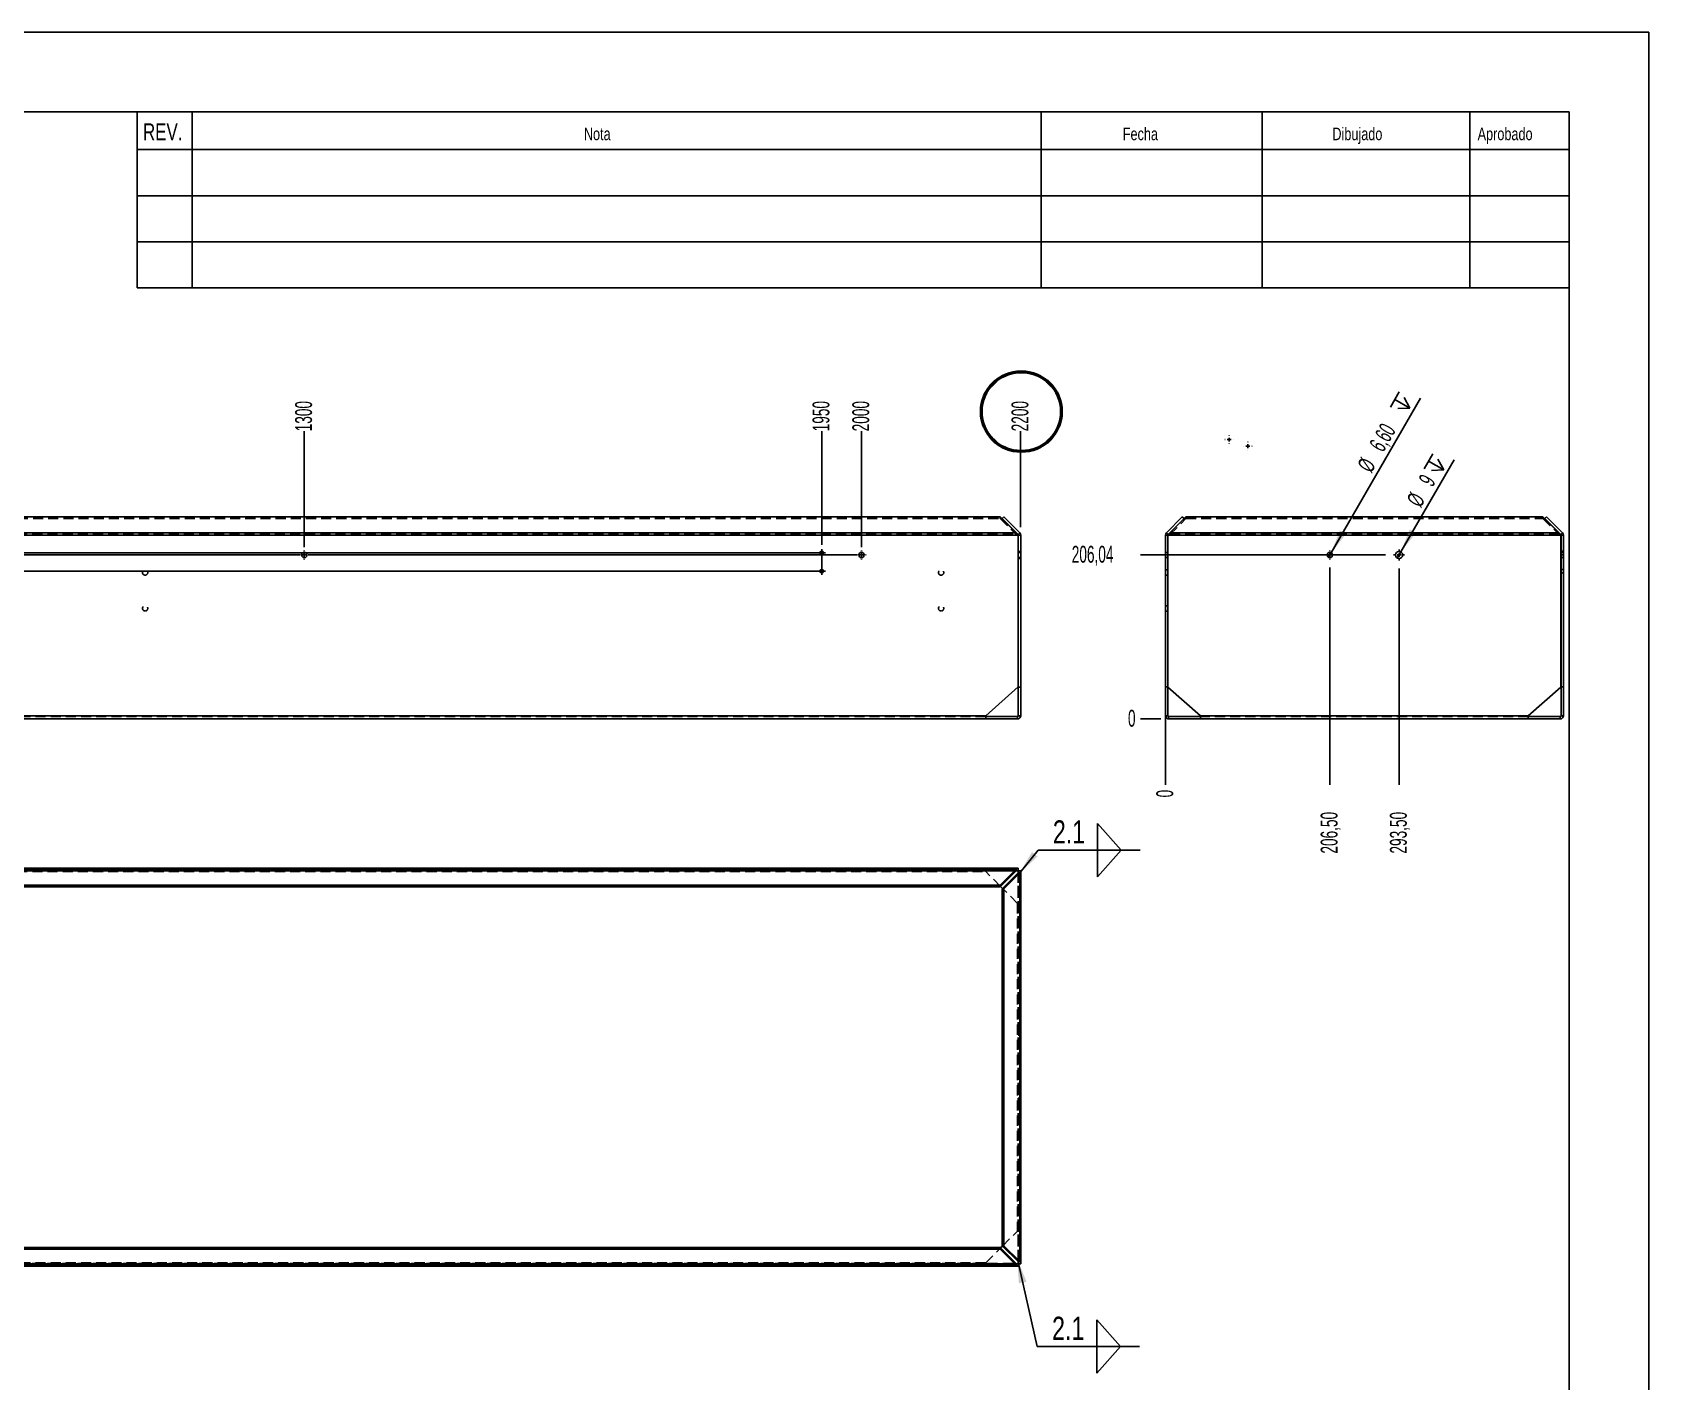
# Model space of a CAD drawing. Extents: x -1067 to 2158, y 0 to 3327.
# Drawn here: x 216.9 to 420, y 127.4 to 297 of the extents above; entities that cross this region are included whole.
import ezdxf

# ---------------------------------------------------------------- set-up
doc = ezdxf.new("R2010")
doc.units = 0
doc.linetypes.add('SLD-CONTINUA', pattern=[0])
doc.linetypes.add('SLD-DISCONTINUA', pattern=[1.905, 1.27, -0.635])
doc.layers.get('0').update_dxf_attribs({"linetype": 'CONTINUOUS'})
doc.layers.add('COTAS', color=7, linetype='SLD-CONTINUA')
doc.layers.add('FORMATO', color=7, linetype='SLD-CONTINUA')
doc.styles.add('SLDTEXTSTYLE0', font='TXT', dxfattribs={"width": 0.605})
doc.styles.add('SLDTEXTSTYLE1', font='TXT', dxfattribs={"width": 0.75})
doc.dimstyles.new('SLDDIMSTYLE0', dxfattribs={"dimtxt": 2.054655, "dimasz": 3, "dimexe": 0, "dimexo": 0.0625, "dimgap": 0.513664, "dimtad": 0, "dimtih": 1, "dimtoh": 1, "dimdec": 0, "dimlfac": 10, "dimrnd": 1e-09, "dimdsep": 46, "dimtxsty": 'SLDTEXTSTYLE0', "dimblk1": 'NONE', "dimblk2": 'NONE', "dimsah": 1, "dimcen": 0.09, "dimadec": 0, "dimazin": 0, "dimtfac": 1, "dimtdec": 0, "dimtofl": 0, "dimtmove": 0, "dimatfit": 3, "dimldrblk": 'NONE', "dimfxl": 1, "dimtolj": 1, "dimtzin": 12, "dimarcsym": 0})
doc.dimstyles.new('SLDDIMSTYLE1', dxfattribs={"dimtxt": 2.054655, "dimasz": 3, "dimexe": 0, "dimexo": 0.0625, "dimgap": 0.513664, "dimtad": 0, "dimtih": 1, "dimtoh": 1, "dimlfac": 10, "dimrnd": 1e-09, "dimzin": 12, "dimdsep": 46, "dimtxsty": 'SLDTEXTSTYLE0', "dimblk1": 'NONE', "dimblk2": 'NONE', "dimsah": 1, "dimcen": 0.09, "dimadec": 0, "dimazin": 0, "dimtfac": 1, "dimtofl": 0, "dimtmove": 0, "dimatfit": 3, "dimldrblk": 'NONE', "dimfxl": 1, "dimtolj": 1, "dimtzin": 12, "dimarcsym": 0})
doc.dimstyles.new('SLDDIMSTYLE5', dxfattribs={"dimtxt": 0.18, "dimasz": 3, "dimexe": 0, "dimexo": 0.0625, "dimgap": 0, "dimtad": 0, "dimtih": 1, "dimtoh": 1, "dimdec": 0, "dimrnd": 1e-09, "dimzin": 0, "dimdsep": 46, "dimtxsty": 'Standard', "dimsah": 1, "dimcen": 0.09, "dimadec": 0, "dimazin": 0, "dimtfac": 3, "dimtdec": 0, "dimtofl": 0, "dimtmove": 0, "dimatfit": 3, "dimfxl": 1, "dimtolj": 1, "dimtzin": 0, "dimarcsym": 0})
doc.dimstyles.new('SLDDIMSTYLE6', dxfattribs={"dimtxt": 2.054655, "dimasz": 3, "dimexe": 0, "dimexo": 0.0625, "dimgap": 0.513664, "dimtad": 1, "dimlfac": 10, "dimrnd": 1e-09, "dimzin": 12, "dimdsep": 46, "dimtxsty": 'SLDTEXTSTYLE0', "dimblk1": 'NONE', "dimsah": 1, "dimcen": 0, "dimadec": 0, "dimazin": 0, "dimtfac": 1, "dimtmove": 0, "dimatfit": 3, "dimldrblk": 'NONE', "dimfxl": 1, "dimtolj": 1, "dimtzin": 12, "dimarcsym": 0})

# ---------------------------------------------------------------- blocks, each defined once
blk = doc.blocks.new('_D_4')
at = {"layer": 'COTAS', "color": 52, "transparency": 16777216}
blk.add_line((251.1, 232.31), (251.1, 246.85), dxfattribs=at)
at = {"layer": 'COTAS', "color": 52, "transparency": 16777216, "insert": (249.95, 246.85), "char_height": 2.117, "attachment_point": 1, "rotation": 90, "style": 'SLDTEXTSTYLE0'}
blk.add_mtext('1300', dxfattribs=at)
blk = doc.blocks.new('_NONE')
blk = doc.blocks.new('_D_5')
at = {"layer": 'COTAS', "color": 52, "transparency": 16777216}
blk.add_line((316.1, 232.57), (316.1, 246.85), dxfattribs=at)
at = {"layer": 'COTAS', "color": 52, "transparency": 16777216, "insert": (314.95, 246.85), "char_height": 2.117, "attachment_point": 1, "rotation": 90, "style": 'SLDTEXTSTYLE0'}
blk.add_mtext('1950', dxfattribs=at)
blk = doc.blocks.new('_D_6')
at = {"layer": 'COTAS', "color": 52, "transparency": 16777216}
blk.add_line((321.1, 232.31), (321.1, 246.85), dxfattribs=at)
at = {"layer": 'COTAS', "color": 52, "transparency": 16777216, "insert": (319.95, 246.85), "char_height": 2.117, "attachment_point": 1, "rotation": 90, "style": 'SLDTEXTSTYLE0'}
blk.add_mtext('2000', dxfattribs=at)
blk = doc.blocks.new('_D_7')
at = {"layer": 'COTAS', "color": 52, "transparency": 16777216}
blk.add_line((341.1, 234.81), (341.1, 246.85), dxfattribs=at)
at = {"layer": 'COTAS', "color": 52, "transparency": 16777216, "insert": (339.95, 246.85), "char_height": 2.117, "attachment_point": 1, "rotation": 90, "style": 'SLDTEXTSTYLE0'}
blk.add_mtext('2200', dxfattribs=at)
blk = doc.blocks.new('SW_CENTERMARKSYMBOL_1')
at = {"layer": 'COTAS', "color": 0}
for p, q in [((-0.5, 0), (-0.58, 0)), ((0, 0), (-0.25, 0)), ((0, 0.5), (0, 0.58)), ((0, 0), (0, 0.25)), ((0, 0), (0, -0.25)), ((0, 0), (0.25, 0)), ((0.5, 0), (0.58, 0)), ((0, -0.5), (0, -0.58))]:
    blk.add_line(p, q, dxfattribs=at)
blk = doc.blocks.new('SW_CENTERMARKSYMBOL_2')
at = {"layer": 'COTAS', "color": 0}
for p, q in [((-0.25, 0), (-0.475, 0)), ((0, 0), (-0.25, 0)), ((0, 0.25), (0, 0.475)), ((0, 0), (0, 0.25)), ((0, 0), (0, -0.25)), ((0, 0), (0.25, 0)), ((0.25, 0), (0.475, 0)), ((0, -0.25), (0, -0.475))]:
    blk.add_line(p, q, dxfattribs=at)
blk = doc.blocks.new('SW_CENTERMARKSYMBOL_3')
at = {"layer": 'COTAS', "color": 0}
for p, q in [((-0.25, 0), (-0.475, 0)), ((0, 0), (-0.25, 0)), ((0, 0.25), (0, 0.475)), ((0, 0), (0, 0.25)), ((0, 0), (0, -0.25)), ((0, 0), (0.25, 0)), ((0.25, 0), (0.475, 0)), ((0, -0.25), (0, -0.475))]:
    blk.add_line(p, q, dxfattribs=at)
blk = doc.blocks.new('SW_CENTERMARKSYMBOL_5')
at = {"layer": 'COTAS', "color": 0}
for p, q in [((-0.5, 0), (-0.58, 0)), ((0, 0), (-0.25, 0)), ((0, 0.5), (0, 0.58)), ((0, 0), (0, 0.25)), ((0, 0), (0, -0.25)), ((0, 0), (0.25, 0)), ((0.5, 0), (0.58, 0)), ((0, -0.5), (0, -0.58))]:
    blk.add_line(p, q, dxfattribs=at)
blk = doc.blocks.new('SW_CENTERMARKSYMBOL_8')
at = {"layer": 'COTAS', "color": 0}
for p, q in [((-0.5, 0), (-0.58, 0)), ((0, 0), (-0.25, 0)), ((0, 0.5), (0, 0.58)), ((0, 0), (0, 0.25)), ((0, 0), (0, -0.25)), ((0, 0), (0.25, 0)), ((0.5, 0), (69.5, 0)), ((70, 0), (69.75, 0)), ((70, 0.5), (70, 0.58)), ((70, 0), (70, 0.25)), ((70, 0), (70, -0.25)), ((70, 0), (70.25, 0)), ((70.5, 0), (109.5, 0)), ((110, 0), (109.75, 0)), ((110, 0.5), (110, 0.58)), ((110, 0), (110, 0.25)), ((110, 0), (110, -0.25)), ((110, 0), (110.25, 0)), ((110.5, 0), (179.5, 0)), ((180, 0), (179.75, 0)), ((180, 0.5), (180, 0.58)), ((180, 0), (180, 0.25)), ((180, 0), (180, -0.25)), ((180, 0), (180.25, 0)), ((180.5, 0), (180.58, 0)), ((0, -0.5), (0, -0.58)), ((70, -0.5), (70, -0.58)), ((110, -0.5), (110, -0.58)), ((180, -0.5), (180, -0.58))]:
    blk.add_line(p, q, dxfattribs=at)
blk = doc.blocks.new('SW_CENTERMARKSYMBOL_9')
at = {"layer": 'COTAS', "color": 0}
for p, q in [((-0.25, 0), (-0.475, 0)), ((0, 0), (-0.25, 0)), ((0, 0.25), (0, 0.475)), ((0, 0), (0, 0.25)), ((0, 0), (0, -0.25)), ((0, 0), (0.25, 0)), ((0.5, 0), (169.5, 0)), ((170, 0), (169.75, 0)), ((170, 0.25), (170, 0.475)), ((170, 0), (170, 0.25)), ((170, 0), (170, -0.25)), ((170, 0), (170.25, 0)), ((170.25, 0), (170.475, 0)), ((0, -1.8), (0, -0.5)), ((170, -1.8), (170, -0.5)), ((-0.25, -2.3), (-0.475, -2.3)), ((0, -2.3), (-0.25, -2.3)), ((0, -2.3), (0, -2.05)), ((0, -2.3), (0, -2.55)), ((0, -2.3), (0.25, -2.3)), ((0, -2.55), (0, -2.775)), ((0.5, -2.3), (169.5, -2.3)), ((170, -2.3), (169.75, -2.3)), ((170, -2.3), (170, -2.05)), ((170, -2.3), (170, -2.55)), ((170, -2.3), (170.25, -2.3)), ((170, -2.55), (170, -2.775)), ((170.25, -2.3), (170.475, -2.3))]:
    blk.add_line(p, q, dxfattribs=at)
blk = doc.blocks.new('SW_SYMBOL_WELD_FILL')
at = {"layer": 'COTAS', "color": 0}
for p, q in [((100, 0), (100, 900)), ((100, 900), (900, 0)), ((100, 0), (900, 0))]:
    blk.add_line(p, q, dxfattribs=at)
blk = doc.blocks.new('SW_WELDSYMBOL_2')
at = {"layer": 'COTAS', "color": 0}
blk.add_line((12.83, 0), (0, 0), dxfattribs=at)
at = {"layer": 'COTAS', "color": 0, "xscale": 0.003717602539062499, "yscale": 0.003717602539062499, "zscale": 0.003717602539062499}
blk.add_blockref('SW_SYMBOL_WELD_FILL', (7.11, 0.01), dxfattribs=at)
at = {"layer": 'COTAS', "color": 0, "extrusion": (0, 0, -1), "xscale": 0.003717602539062499, "yscale": 0.003717602539062499, "zscale": 0.003717602539062499, "rotation": 180}
blk.add_blockref('SW_SYMBOL_WELD_FILL', (-7.11, 0.01), dxfattribs=at)
at = {"layer": 'COTAS', "color": 0, "insert": (1.86, 3.75), "char_height": 2.91, "attachment_point": 1, "style": 'SLDTEXTSTYLE1'}
blk.add_mtext('2.1', dxfattribs=at)
blk = doc.blocks.new('SW_WELDSYMBOL_3')
at = {"layer": 'COTAS', "color": 0}
blk.add_line((12.83, 0), (0, 0), dxfattribs=at)
at = {"layer": 'COTAS', "color": 0, "xscale": 0.003717602539062499, "yscale": 0.003717602539062499, "zscale": 0.003717602539062499}
blk.add_blockref('SW_SYMBOL_WELD_FILL', (7.11, 0.01), dxfattribs=at)
at = {"layer": 'COTAS', "color": 0, "extrusion": (0, 0, -1), "xscale": 0.003717602539062499, "yscale": 0.003717602539062499, "zscale": 0.003717602539062499, "rotation": 180}
blk.add_blockref('SW_SYMBOL_WELD_FILL', (-7.11, 0.01), dxfattribs=at)
at = {"layer": 'COTAS', "color": 0, "insert": (1.86, 3.75), "char_height": 2.91, "attachment_point": 1, "style": 'SLDTEXTSTYLE1'}
blk.add_mtext('2.1', dxfattribs=at)
blk = doc.blocks.new('_D_43')
at = {"layer": 'COTAS', "transparency": 16777216}
blk.add_line((358.69, 210.7), (356.14, 210.7), dxfattribs=at)
at = {"layer": 'COTAS', "transparency": 16777216, "insert": (354.58, 211.85), "char_height": 2.12, "attachment_point": 1, "style": 'SLDTEXTSTYLE0'}
blk.add_mtext('0', dxfattribs=at)
blk = doc.blocks.new('_D_44')
at = {"layer": 'COTAS', "color": 7, "transparency": 16777216}
blk.add_line((386.94, 231.31), (356.14, 231.31), dxfattribs=at)
at = {"layer": 'COTAS', "color": 7, "transparency": 16777216, "insert": (347.52, 232.46), "char_height": 2.117, "attachment_point": 1, "style": 'SLDTEXTSTYLE0'}
blk.add_mtext('206,04', dxfattribs=at)
blk = doc.blocks.new('_D_45')
at = {"layer": 'COTAS', "transparency": 16777216}
for q in [(359.29, 211.1), (359.29, 202.41)]:
    blk.add_line((359.29, 207.41), q, dxfattribs=at)
at = {"layer": 'COTAS', "transparency": 16777216, "insert": (358.14, 200.84), "char_height": 2.12, "attachment_point": 1, "rotation": 90, "style": 'SLDTEXTSTYLE0'}
blk.add_mtext('0', dxfattribs=at)
blk = doc.blocks.new('_D_46')
at = {"layer": 'COTAS', "color": 7, "transparency": 16777216}
blk.add_line((379.94, 229.73), (379.94, 202.41), dxfattribs=at)
at = {"layer": 'COTAS', "color": 7, "transparency": 16777216, "insert": (378.79, 193.78), "char_height": 2.117, "attachment_point": 1, "rotation": 90, "style": 'SLDTEXTSTYLE0'}
blk.add_mtext('206,50', dxfattribs=at)
blk = doc.blocks.new('_D_47')
at = {"layer": 'COTAS', "color": 7, "transparency": 16777216}
blk.add_line((388.64, 229.61), (388.64, 202.41), dxfattribs=at)
at = {"layer": 'COTAS', "color": 7, "transparency": 16777216, "insert": (387.49, 193.78), "char_height": 2.117, "attachment_point": 1, "rotation": 90, "style": 'SLDTEXTSTYLE0'}
blk.add_mtext('293,50', dxfattribs=at)
blk = doc.blocks.new('SW_SYMBOL_HOLE_DEPTH')
at = {"layer": 'COTAS', "color": 0}
for p, q in [((0, 875), (800, 875)), ((400, 875), (400, 75)), ((100, 555), (400, 75)), ((700, 555), (400, 75))]:
    blk.add_line(p, q, dxfattribs=at)
blk = doc.blocks.new('_D_48')
at = {"layer": 'COTAS', "color": 7, "transparency": 16777216}
for q in [(391.32, 251.02), (379.78, 231.02)]:
    blk.add_line((380.11, 231.59), q, dxfattribs=at)
blk.add_solid([(380.11, 231.59), (381.99, 233.97), (381.22, 234.42)], dxfattribs=at)
at = {"layer": 'COTAS', "color": 7, "transparency": 16777216, "xscale": 0.002728526715850659, "yscale": 0.002728526715850659, "zscale": 0.002728526715850659, "rotation": 60.00000000000016}
blk.add_blockref('SW_SYMBOL_HOLE_DEPTH', (389.64, 248.71), dxfattribs=at)
at = {"layer": 'COTAS', "color": 7, "transparency": 16777216, "char_height": 2.117, "attachment_point": 1, "rotation": 60, "style": 'SLDTEXTSTYLE0'}
for s, insert in [('6,60', (384.8, 245.17)), ('%%c', (383.3, 242.57))]:
    blk.add_mtext(s, dxfattribs=dict(at, insert=insert))
blk = doc.blocks.new('_D_49')
at = {"layer": 'COTAS', "color": 7, "transparency": 16777216}
for q in [(395.55, 243.27), (388.42, 230.92)]:
    blk.add_line((388.87, 231.7), q, dxfattribs=at)
blk.add_solid([(388.87, 231.7), (390.75, 234.07), (389.98, 234.52)], dxfattribs=at)
at = {"layer": 'COTAS', "color": 7, "transparency": 16777216, "xscale": 0.002728526715850659, "yscale": 0.002728526715850659, "zscale": 0.002728526715850659, "rotation": 59.99999999999941}
blk.add_blockref('SW_SYMBOL_HOLE_DEPTH', (393.88, 240.95), dxfattribs=at)
at = {"layer": 'COTAS', "color": 7, "transparency": 16777216, "attachment_point": 1, "rotation": 60, "style": 'SLDTEXTSTYLE0'}
for s, insert, char_height in [('9', (391, 240.81), 2.12), ('%%c', (389.5, 238.21), 2.117)]:
    blk.add_mtext(s, dxfattribs=dict(at, insert=insert, char_height=char_height))
blk = doc.blocks.new('SW_CENTERMARKSYMBOL_23')
at = {"layer": 'COTAS', "color": 0}
for p, q in [((-0.5, 0), (-0.7, 0)), ((0, 0), (-0.25, 0)), ((0, 0.5), (0, 0.7)), ((0, 0), (0, 0.25)), ((0, 0), (0, -0.25)), ((0, 0), (0.25, 0)), ((0.5, 0), (0.7, 0)), ((0, -0.5), (0, -0.7))]:
    blk.add_line(p, q, dxfattribs=at)
blk = doc.blocks.new('SW_CENTERMARKSYMBOL_24')
at = {"layer": 'COTAS', "color": 0}
for p, q in [((-0.5, 0), (-0.58, 0)), ((0, 0), (-0.25, 0)), ((0, 0.5), (0, 0.58)), ((0, 0), (0, 0.25)), ((0, 0), (0, -0.25)), ((0, 0), (0.25, 0)), ((0.5, 0), (0.58, 0)), ((0, -0.5), (0, -0.58))]:
    blk.add_line(p, q, dxfattribs=at)
blk = doc.blocks.new('SW_CENTERMARKSYMBOL_25')
at = {"layer": 'COTAS', "color": 0}
for p, q in [((-0.5, 0), (-0.525, 0)), ((0, 0), (-0.25, 0)), ((0, 0.5), (0, 0.525)), ((0, 0), (0, 0.25)), ((0, 0), (0, -0.25)), ((0, 0), (0.25, 0)), ((0.5, 0), (0.525, 0)), ((0, -0.5), (0, -0.525))]:
    blk.add_line(p, q, dxfattribs=at)
blk = doc.blocks.new('SW_CENTERMARKSYMBOL_26')
at = {"layer": 'COTAS', "color": 0}
for p, q in [((-0.5, 0), (-0.525, 0)), ((0, 0), (-0.25, 0)), ((0, 0.5), (0, 0.525)), ((0, 0), (0, 0.25)), ((0, 0), (0, -0.25)), ((0, 0), (0.25, 0)), ((0.5, 0), (0.525, 0)), ((0, -0.5), (0, -0.525))]:
    blk.add_line(p, q, dxfattribs=at)

msp = doc.modelspace()

# ---------------------------------------------------------------- linework, layer by layer
at = {"color": 7, "linetype": 'SLD-CONTINUA'}
for p, q in [((0, 297), (420, 297)), ((420, 297), (420, 0)), ((410, 287), (20, 287)), ((410, 10), (410, 287)), ((123.67612312, 236.09377258), (338.53241394, 236.09377258)), ((338.53241394, 236.09377258), (340.53657244, 234.0896111)), ((338.7708206, 235.88164263), (338.98295353, 236.09377258)), ((340.77497909, 233.87747817), (338.7708206, 235.88164263)), ((340.98711202, 234.0896111), (338.98295353, 236.09377258)), ((361.41145027, 236.09377258), (359.4072873, 234.0896111)), ((361.62358171, 235.88164263), (359.61941874, 233.87747817)), ((359.8578254, 234.0896111), (361.86198837, 236.09377258)), ((361.41145027, 236.09377258), (361.62358171, 235.88164263)), ((361.86198837, 236.09377258), (406.71827144, 236.09377258)), ((406.71827144, 236.09377258), (408.72243441, 234.0896111)), ((406.9566781, 235.88164263), (407.16880954, 236.09377258)), ((408.96084106, 233.87747817), (406.9566781, 235.88164263)), ((409.1729725, 234.0896111), (407.16880954, 236.09377258)), ((340.79719971, 233.80676769), (121.41133735, 233.80676769)), ((340.53657244, 234.0896111), (121.67196462, 234.0896111)), ((340.98711202, 234.0896111), (340.77497909, 233.87747817)), ((340.80426882, 233.80676769), (340.77497909, 233.87747817)), ((340.79719971, 214.73275424), (340.79719971, 233.80676769)), ((340.80426882, 233.80676769), (341.10427091, 233.80676769)), ((340.80426882, 214.70873245), (340.80426882, 233.80676769)), ((341.10427091, 214.70873245), (341.10427091, 233.80676769)), ((359.59013051, 233.80676769), (359.2901299, 233.80676769)), ((359.2901299, 214.73275424), (359.2901299, 233.80676769)), ((359.4072873, 234.0896111), (359.61941874, 233.87747817)), ((359.61941874, 233.87747817), (359.59013051, 233.80676769)), ((359.59013051, 214.73275424), (359.59013051, 233.80676769)), ((408.9830587, 233.80676769), (359.59720111, 233.80676769)), ((359.59720111, 214.70873245), (359.59720111, 233.80676769)), ((408.72243441, 234.0896111), (359.8578254, 234.0896111)), ((409.1729725, 234.0896111), (408.96084106, 233.87747817)), ((408.9901293, 233.80676769), (408.96084106, 233.87747817)), ((408.9830587, 214.70873245), (408.9830587, 233.80676769)), ((408.9901293, 233.80676769), (409.2901299, 233.80676769)), ((408.9901293, 214.73275424), (408.9901293, 233.80676769)), ((409.2901299, 214.73275424), (409.2901299, 233.80676769)), ((336.71488951, 211.10245321), (340.79719971, 214.73275424)), ((341.10427091, 214.70873245), (340.80426882, 214.70873245)), ((340.80426882, 214.70873245), (340.80426882, 211.10245321)), ((341.10427091, 214.70873245), (341.10427091, 211.10245321)), ((359.2901299, 214.73275424), (359.59013051, 214.73275424)), ((359.2901299, 211.10245321), (359.2901299, 214.73275424)), ((359.59013051, 211.10245321), (359.59013051, 214.73275424)), ((359.59720111, 214.70873245), (363.70074994, 211.10245321)), ((404.87950987, 211.10245321), (408.9830587, 214.70873245)), ((409.2901299, 214.73275424), (408.9901293, 214.73275424)), ((408.9901293, 214.73275424), (408.9901293, 211.10245321)), ((409.2901299, 214.73275424), (409.2901299, 211.10245321)), ((336.71488951, 211.10245321), (125.49364755, 211.10245321)), ((336.71488951, 210.70245319), (125.49364755, 210.70245319)), ((336.71488951, 211.10245321), (336.71488951, 210.70245319)), ((336.71488951, 211.00245319), (340.70426414, 211.00245319)), ((336.71488951, 210.70245319), (340.70426414, 210.70245319)), ((340.70426414, 210.70245319), (340.70426414, 211.00245319)), ((341.10427091, 211.10245321), (340.80426882, 211.10245321)), ((359.2901299, 211.10245321), (359.59013051, 211.10245321)), ((359.69012922, 210.70245319), (359.69012922, 211.00245319)), ((359.69012922, 211.00245319), (363.70074994, 211.00245319)), ((359.69012922, 210.70245319), (363.70074994, 210.70245319)), ((404.87950987, 211.10245321), (363.70074994, 211.10245321)), ((363.70074994, 210.70245319), (363.70074994, 211.10245321)), ((404.87950987, 210.70245319), (363.70074994, 210.70245319)), ((404.87950987, 211.10245321), (404.87950987, 210.70245319)), ((404.87950987, 211.00245319), (408.89013058, 211.00245319)), ((404.87950987, 210.70245319), (408.89013058, 210.70245319)), ((408.89013058, 210.70245319), (408.89013058, 211.00245319)), ((409.2901299, 211.10245321), (408.9901293, 211.10245321)), ((121.41133735, 191.92784815), (340.79719971, 191.92784815)), ((121.67196462, 191.81069076), (340.53657244, 191.81069076)), ((340.53657244, 191.81069076), (338.53241394, 189.80652779)), ((340.53657244, 191.59855931), (338.53241394, 189.59439635)), ((338.7708206, 189.35598969), (340.77497909, 191.36015266)), ((338.98295353, 189.35598969), (340.98711202, 191.36015266)), ((340.53657244, 191.81069076), (340.53657244, 191.59855931)), ((340.79719971, 191.62784755), (340.53657244, 191.59855931)), ((340.77497909, 191.36015266), (340.80426882, 191.62077695)), ((340.98711202, 191.36015266), (340.77497909, 191.36015266)), ((340.79719971, 191.62784755), (340.79719971, 191.92784815)), ((340.80426882, 191.62077695), (341.10427091, 191.62077695)), ((340.98711202, 191.36015266), (340.98711202, 142.49554365)), ((341.10427091, 191.62077695), (341.10427091, 142.23491936)), ((338.53241394, 189.80652779), (123.67612312, 189.80652779)), ((338.53241394, 189.59439635), (123.67612312, 189.59439635)), ((338.53241394, 189.59439635), (338.53241394, 189.80652779)), ((338.8231654, 189.40834194), (338.58539055, 189.64738041)), ((338.98295353, 189.35598969), (338.7708206, 189.35598969)), ((338.7708206, 144.49970662), (338.7708206, 189.35598969)), ((338.98295353, 144.49970662), (338.98295353, 189.35598969)), ((123.67612312, 144.26129996), (338.53241394, 144.26129996)), ((338.53241394, 144.04916852), (338.53241394, 144.26129996)), ((338.53241394, 144.26129996), (340.53657244, 142.257137)), ((338.58539055, 144.2083159), (338.8231654, 144.44735437)), ((338.7708206, 144.49970662), (338.98295353, 144.49970662)), ((340.77497909, 142.49554365), (338.7708206, 144.49970662)), ((340.98711202, 142.49554365), (338.98295353, 144.49970662)), ((123.67612312, 144.04916852), (338.53241394, 144.04916852)), ((338.53241394, 144.04916852), (340.53657244, 142.04500555)), ((340.53657244, 142.04500555), (340.53657244, 142.257137)), ((340.53657244, 142.257137), (340.79719971, 142.22784876)), ((340.98711202, 142.49554365), (340.77497909, 142.49554365)), ((340.80426882, 142.23491936), (340.77497909, 142.49554365)), ((340.79719971, 142.22784876), (340.79719971, 141.92784815)), ((340.80426882, 142.23491936), (341.10427091, 142.23491936)), ((340.79719971, 141.92784815), (121.41133735, 141.92784815)), ((340.53657244, 142.04500555), (121.67196462, 142.04500555))]:
    msp.add_line(p, q, dxfattribs=at)
at = {"color": 7, "linetype": 'SLD-DISCONTINUA'}
for p, q in [((123.67612312, 235.88164263), (338.53241394, 235.88164263)), ((338.53241394, 236.09377258), (338.53241394, 235.88164263)), ((338.53241394, 235.88164263), (340.53657244, 233.87747817)), ((359.8578254, 233.87747817), (361.86198837, 235.88164263)), ((361.86198837, 235.88164263), (361.86198837, 236.09377258)), ((361.86198837, 235.88164263), (406.71827144, 235.88164263)), ((406.71827144, 236.09377258), (406.71827144, 235.88164263)), ((406.71827144, 235.88164263), (408.72243441, 233.87747817)), ((121.67196462, 233.87747817), (340.53657244, 233.87747817)), ((340.53657244, 234.0896111), (340.53657244, 233.87747817)), ((340.53657244, 233.87747817), (340.79719971, 233.80676769)), ((359.59720111, 233.80676769), (359.8578254, 233.87747817)), ((359.8578254, 234.0896111), (359.8578254, 233.87747817)), ((359.8578254, 233.87747817), (408.72243441, 233.87747817)), ((408.72243441, 234.0896111), (408.72243441, 233.87747817)), ((408.72243441, 233.87747817), (408.9830587, 233.80676769)), ((341.10427091, 231.75676726), (340.80426882, 231.75676726)), ((341.10427091, 231.63676821), (340.80426882, 231.63676821)), ((359.59013051, 231.63676821), (359.2901299, 231.63676821)), ((409.2901299, 231.79745339), (408.9901293, 231.79745339)), ((409.2901299, 231.63676821), (408.9901293, 231.63676821)), ((340.80426882, 230.97676747), (341.10427091, 230.97676747)), ((340.80426882, 230.85676842), (341.10427091, 230.85676842)), ((359.2901299, 230.97676747), (359.59013051, 230.97676747)), ((408.9901293, 231.34745323), (409.2901299, 231.34745323)), ((408.9901293, 230.97676747), (409.2901299, 230.97676747)), ((409.2901299, 229.4974532), (408.9901293, 229.4974532)), ((359.59013051, 229.42777388), (359.2901299, 229.42777388)), ((359.2901299, 228.76777314), (359.59013051, 228.76777314)), ((408.9901293, 229.04745304), (409.2901299, 229.04745304)), ((359.59013051, 224.9277737), (359.2901299, 224.9277737)), ((359.2901299, 224.26777296), (359.59013051, 224.26777296)), ((336.71488951, 211.00245319), (125.49364755, 211.00245319)), ((404.87950987, 211.00245319), (363.70074994, 211.00245319)), ((121.41133735, 191.62784755), (340.79719971, 191.62784755)), ((340.53657244, 191.59855931), (121.67196462, 191.59855931)), ((125.49364755, 191.52784883), (336.71488951, 191.52784883)), ((230.77426853, 191.92784815), (230.77426853, 191.62784755)), ((231.43426853, 191.62784755), (231.43426853, 191.92784815)), ((250.7742692, 191.92784815), (250.7742692, 191.62784755)), ((251.43426845, 191.62784755), (251.43426845, 191.92784815)), ((320.77427099, 191.92784815), (320.77427099, 191.62784755)), ((321.43426726, 191.62784755), (321.43426726, 191.92784815)), ((330.77426741, 191.92784815), (330.77426741, 191.62784755)), ((331.43426369, 191.62784755), (331.43426369, 191.92784815)), ((336.71488951, 191.92784815), (336.71488951, 191.62784755)), ((336.71488951, 191.52784883), (336.71488951, 191.62784755)), ((338.58539055, 189.64738041), (336.71488951, 191.52784883)), ((340.77497909, 142.49554365), (340.77497909, 191.36015266)), ((340.80426882, 191.62077695), (340.80426882, 142.23491936)), ((340.70426414, 187.51722812), (338.8231654, 189.40834194)), ((340.70426414, 187.51722812), (340.70426414, 146.33846819)), ((340.80426882, 187.51722812), (340.70426414, 187.51722812)), ((341.10427091, 187.51722812), (340.80426882, 187.51722812)), ((341.10427091, 171.60784803), (340.80426882, 171.60784803)), ((340.80426882, 170.94784803), (341.10427091, 170.94784803)), ((341.10427091, 163.02784807), (340.80426882, 163.02784807)), ((340.80426882, 162.12784811), (341.10427091, 162.12784811)), ((338.8231654, 144.44735437), (340.70426414, 146.33846819)), ((340.70426414, 146.33846819), (340.80426882, 146.33846819)), ((341.10427091, 146.33846819), (340.80426882, 146.33846819)), ((336.71488951, 142.32784748), (338.58539055, 144.2083159)), ((340.79719971, 142.22784876), (121.41133735, 142.22784876)), ((121.67196462, 142.257137), (340.53657244, 142.257137)), ((336.71488951, 142.32784748), (125.49364755, 142.32784748)), ((250.7742692, 142.22784876), (250.7742692, 141.92784815)), ((251.43426845, 141.92784815), (251.43426845, 142.22784876)), ((315.87926934, 142.22784876), (315.87926934, 141.92784815)), ((316.32926653, 141.92784815), (316.32926653, 142.22784876)), ((320.77427099, 142.22784876), (320.77427099, 141.92784815)), ((321.43426726, 141.92784815), (321.43426726, 142.22784876)), ((336.71488951, 142.22784876), (336.71488951, 142.32784748)), ((336.71488951, 141.92784815), (336.71488951, 142.22784876))]:
    msp.add_line(p, q, dxfattribs=at)
at = {"color": 7, "linetype": 'SLD-CONTINUA', "flags": 128}
for points in [[(340.53657244, 234.0896111), (340.66688011, 233.95984136), (340.79719971, 233.80676769)], [(341.10427091, 233.80676769), (341.07382486, 233.95984136), (340.98711202, 234.0896111)], [(359.4072873, 234.0896111), (359.32057745, 233.95984136), (359.2901299, 233.80676769)], [(359.59720111, 233.80676769), (359.72751326, 233.95984136), (359.8578254, 234.0896111)], [(408.72243441, 234.0896111), (408.85274655, 233.95984136), (408.9830587, 233.80676769)], [(409.2901299, 233.80676769), (409.25968236, 233.95984136), (409.1729725, 234.0896111)], [(340.79719971, 191.92784815), (340.66688011, 191.89740061), (340.53657244, 191.81069076)], [(340.98711202, 191.36015266), (341.07382486, 191.4904648), (341.10427091, 191.62077695)], [(341.10427091, 142.23491936), (341.07382486, 142.36523151), (340.98711202, 142.49554365)], [(340.53657244, 142.04500555), (340.66688011, 141.9582957), (340.79719971, 141.92784815)]]:
    msp.add_lwpolyline(points, dxfattribs=at)
at = {"color": 242, "lineweight": 50, "true_color": 0xcd2027}
msp.add_circle((341.17835031, 249.33040285), 5.01757379, dxfattribs=at)
at = {"color": 7, "linetype": 'SLD-CONTINUA'}
for centre, radius in [((251.10426853, 231.30676776), 0.33), ((316.10426853, 231.57245319), 0.225), ((321.10426853, 231.30676776), 0.33), ((379.9401299, 231.30676776), 0.33), ((388.6401299, 231.30676776), 0.45), ((316.10426853, 229.27245319), 0.225)]:
    msp.add_circle(centre, radius, dxfattribs=at)
at = {"color": 7, "linetype": 'SLD-DISCONTINUA'}
for centre in [(231.10426853, 229.09777353), (331.10426853, 229.09777353), (231.10426853, 224.59777353), (331.10426853, 224.59777353)]:
    msp.add_circle(centre, 0.33, dxfattribs=at)
at = {"color": 7, "linetype": 'SLD-CONTINUA'}
for centre, radius, start, end in [((340.70426853, 211.10245319), 0.1, 270, 360), ((340.70426853, 211.10245319), 0.4, 270, 360), ((359.6901299, 211.10245319), 0.4, 180, 270), ((359.6901299, 211.10245319), 0.1, 179.9999999997, 269.9999999999), ((408.8901299, 211.10245319), 0.4, 270, 359.9999999999), ((408.8901299, 211.10245319), 0.1, 270.0000000001, 359.9999999998)]:
    msp.add_arc(centre, radius, start, end, dxfattribs=at)
at = {"layer": 'COTAS', "color": 52}
msp.add_line((343.28514514, 194.20682859), (340.98711124, 191.36015263), dxfattribs=at)
msp.add_solid([(340.98711124, 191.36015263), (343.22167075, 193.41179681), (342.52137888, 193.97712088)], dxfattribs=at)
at = {"layer": 'FORMATO'}
for p, q in [((230.09146719, 287), (410, 287)), ((230.09146719, 287), (230.09146719, 264.86558535)), ((237.033566, 287), (237.033566, 264.86558535)), ((343.65705136, 287), (343.65705136, 264.86558535)), ((371.46223794, 287), (371.46223794, 264.86558535)), ((397.5127429, 287), (397.5127429, 264.86558535)), ((410, 287), (410, 264.86558535)), ((230.09146719, 282.26558535), (410, 282.26558535)), ((230.09146719, 276.46558535), (410, 276.46558535)), ((230.09146719, 270.66558535), (410, 270.66558535)), ((230.09146719, 264.86558535), (410, 264.86558535))]:
    msp.add_line(p, q, dxfattribs=at)

# ---------------------------------------------------------------- block references
at = {"layer": 'COTAS', "color": 7}
for name, p in [('SW_CENTERMARKSYMBOL_26', (367.2901299, 245.80245319)), ('SW_CENTERMARKSYMBOL_25', (369.65867376, 245.00245319)), ('SW_CENTERMARKSYMBOL_24', (379.9401299, 231.30676776)), ('SW_CENTERMARKSYMBOL_23', (388.6401299, 231.30676776))]:
    msp.add_blockref(name, p, dxfattribs=at)
at = {"layer": 'COTAS', "color": 52}
for name, p in [('SW_CENTERMARKSYMBOL_8', (141.10426853, 231.30676776)), ('SW_CENTERMARKSYMBOL_9', (146.10426853, 231.57245319)), ('SW_WELDSYMBOL_3', (343.28514514, 194.20682859)), ('SW_WELDSYMBOL_2', (343.18607569, 131.81983431))]:
    msp.add_blockref(name, p, dxfattribs=at)
at = {"layer": 'COTAS'}
for name, p in [('SW_CENTERMARKSYMBOL_5', (251.10426853, 231.30676776)), ('SW_CENTERMARKSYMBOL_2', (316.10426853, 231.57245319)), ('SW_CENTERMARKSYMBOL_1', (321.10426853, 231.30676776)), ('SW_CENTERMARKSYMBOL_3', (316.10426853, 229.27245319))]:
    msp.add_blockref(name, p, dxfattribs=at)

# ---------------------------------------------------------------- texts
at = {"layer": 'FORMATO', "attachment_point": 1, "style": 'SLDTEXTSTYLE1'}
for s, insert, char_height in [('REV.', (230.83569636, 285.55214024), 2.116666667), ('Nota', (286.22438362, 285.02581871), 1.5875), ('Fecha', (353.92640633, 285.02581871), 1.5875), ('Dibujado', (380.2608472, 285.02581871), 1.5875), ('Aprobado', (398.51007098, 285.02581871), 1.5875)]:
    msp.add_mtext(s, dxfattribs=dict(at, insert=insert, char_height=char_height))

# ---------------------------------------------------------------- dimensions: what is measured, and where the dimension line sits
at = {"layer": 'COTAS', "color": 52}
for feature_location, offset, picture, middle in [((251.10426853, 231.30676776), (0, 15.54027842), '_D_4', (251.10426853, 249.98284864)), ((316.10426853, 231.57245319), (0, 15.27459299), '_D_5', (316.10426853, 249.98284864)), ((321.10426853, 231.30676776), (0, 15.54027842), '_D_6', (321.10426853, 249.98284864)), ((341.10426853, 233.80676776), (0, 13.04027842), '_D_7', (341.10426853, 249.98284864))]:
    dim = msp.add_ordinate_dim(feature_location=feature_location, offset=offset, dtype=1, origin=(121.10426853, 233.80676776), dimstyle='SLDDIMSTYLE1', dxfattribs=at)
    dim.commit()
    dim.dimension.update_dxf_attribs({"geometry": picture, "text_midpoint": middle})
at = {"layer": 'COTAS', "color": 7}
for p1, p2, picture, middle in [((379.7751299, 231.02097938), (380.1051299, 231.59255614), '_D_48', (388.53144526, 246.18735514)), ((388.4151299, 230.91705633), (388.8651299, 231.69647919), '_D_49', (393.76734364, 240.18735514))]:
    dim = msp.add_diameter_dim_2p(p1=p1, p2=p2, text='<>{\\fGDT;x}', dimstyle='SLDDIMSTYLE6', dxfattribs=at)
    dim.commit()
    dim.dimension.update_dxf_attribs({"geometry": picture, "text_midpoint": middle, "dimtype": 163})
for feature_location, offset, dtype, origin, picture, middle in [((387.9401299, 231.30676776), (-31.79542908, 0), 0, (359.6901299, 210.70245319), '_D_44', (351.83297254, 231.30676776)), ((379.9401299, 230.72676776), (0, -28.31918284), 1, (359.2901299, 211.10245319), '_D_46', (379.9401299, 198.09585663)), ((388.6401299, 230.60676776), (0, -28.19918284), 1, (359.2901299, 211.10245319), '_D_47', (388.6401299, 198.09585663))]:
    dim = msp.add_ordinate_dim(feature_location=feature_location, offset=offset, dtype=dtype, origin=origin, dimstyle='SLDDIMSTYLE1', dxfattribs=at)
    dim.commit()
    dim.dimension.update_dxf_attribs({"geometry": picture, "text_midpoint": middle})
at = {"layer": 'COTAS'}
for feature_location, offset, dtype, origin, picture, middle in [((359.6901299045, 210.7024531864), (-3.545429076, 0), 0, (359.6901299045, 210.7024531864), '_D_43', (355.3607502142, 210.7024531864)), ((359.2901299045, 211.1024531864), (0, -8.6948682669), 1, (359.2901299045, 211.1024531864), '_D_45', (359.2901299045, 201.6236343052))]:
    dim = msp.add_ordinate_dim(feature_location=feature_location, offset=offset, dtype=dtype, origin=origin, dimstyle='SLDDIMSTYLE0', dxfattribs=at)
    dim.commit()
    dim.dimension.update_dxf_attribs({"geometry": picture, "text_midpoint": middle})

# ---------------------------------------------------------------- leaders
at = {"layer": 'COTAS', "color": 52}
msp.add_leader([(340.69619031, 142.78646462), (343.18607569, 131.81983431)], dimstyle='SLDDIMSTYLE5', dxfattribs=at)

doc.saveas('drawing.dxf')
